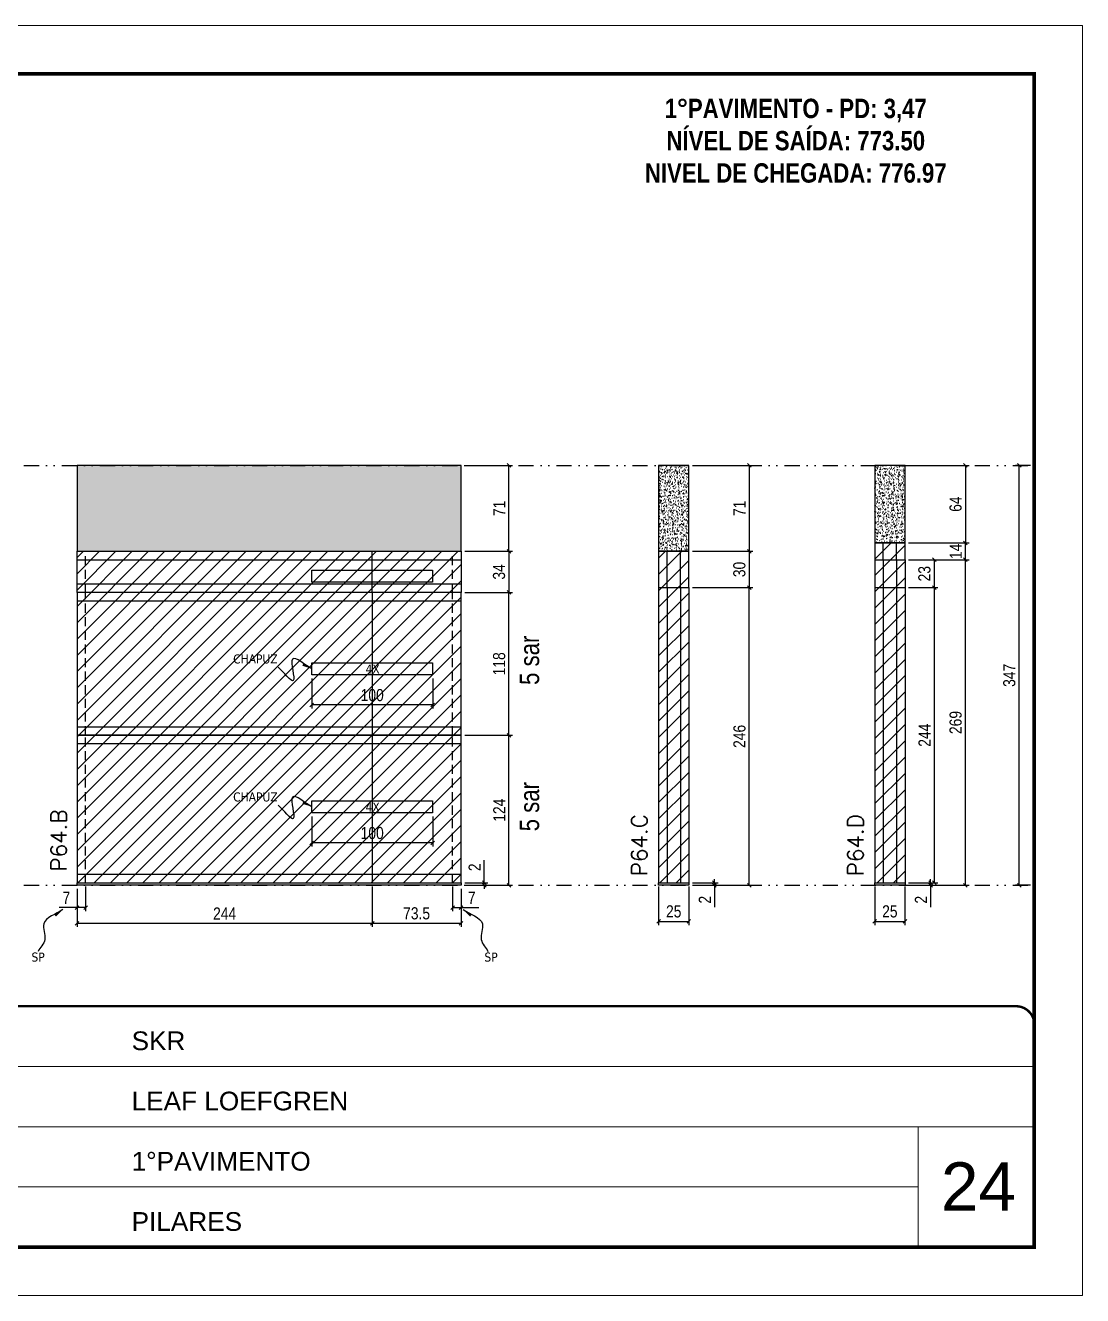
# Model space of a CAD drawing. Extents: x 14400 to 27878, y -21631 to 6985.
# Drawn here: x 19793 to 20667, y 192 to 1242 of the extents above; entities that cross this region are included whole.
import ezdxf

# ---------------------------------------------------------------- set-up
doc = ezdxf.new("R2010")
doc.units = 0
for name, pattern in [('CONTINUO', [0]), ('DASHED', [0.75, 0.5, -0.25]), ('DIVIDE2', [0.625, 0.25, -0.125, 0, -0.125, 0, -0.125]), ('HIDDEN', [0.375, 0.25, -0.125])]:
    doc.linetypes.add(name, pattern=pattern)
for name, color, linetype, lineweight in [('CARIMBO', 255, 'Continuous', 9), ('Folhas', 255, 'Continuous', 9), ('Hachura', 251, 'Continuous', 9), ('SARRAFO DE PRESSAO', 251, 'DASHED', 9), ('Texto Seção', 7, 'Continuous', 15)]:
    doc.layers.add(name, color=color, linetype=linetype, lineweight=lineweight)
for name, color, linetype in [('COTA', 241, 'Continuous'), ('NOMENCLATURA', 7, 'Continuous'), ('Nível', 160, 'Continuous'), ('Painéis', 200, 'Continuous'), ('Romaneio', 10, 'Continuous'), ('SARR_2.2x10', 60, 'Continuous'), ('SARR_2.2x7', 40, 'Continuous'), ('Sarrafo de Pressão', 42, 'HIDDEN'), ('texto', 7, 'Continuous')]:
    doc.layers.add(name, color=color, linetype=linetype)
doc.styles.add('ARIAL', font='arial.ttf')
doc.styles.add('ARIAL_NARROW', font='ARIALN.TTF', dxfattribs={"height": 0.2})
doc.styles.add('COTA TECNICA', font='techl___.ttf', dxfattribs={"height": 10})
doc.styles.add('COTA TECNICA-50', font='techl___.ttf', dxfattribs={"height": 10})
doc.styles.add('REGUA-120', font='ROMANS.shx', dxfattribs={"height": 15})
doc.styles.add('ROMANC', font='techb___.ttf', dxfattribs={"height": 2.5})
doc.styles.get("Standard").update_dxf_attribs({"font": 'arial.ttf'})
doc.dimstyles.new('COTA PAINEL-50', dxfattribs={"dimtxt": 10, "dimasz": 3, "dimexe": 3, "dimexo": 3, "dimgap": 3, "dimtad": 1, "dimdec": 1, "dimzin": 12, "dimdsep": 46, "dimtxsty": 'COTA TECNICA-50', "dimblk1": 'OBLIQUE', "dimblk2": 'OBLIQUE', "dimsah": 1, "dimcen": 0.9, "dimclrd": 4, "dimclre": 4, "dimclrt": 240, "dimadec": 1, "dimazin": 3, "dimtfac": 1, "dimtdec": 1, "dimtmove": 0, "dimatfit": 3, "dimfxl": 1, "dimtolj": 1, "dimtzin": 12, "dimarcsym": 0})
doc.dimstyles.new('PAINEL', dxfattribs={"dimtxt": 10, "dimasz": 3, "dimexe": 3, "dimexo": 3, "dimgap": 3, "dimtad": 1, "dimdec": 1, "dimzin": 12, "dimdsep": 46, "dimtxsty": 'COTA TECNICA', "dimblk1": 'OBLIQUE', "dimblk2": 'OBLIQUE', "dimsah": 1, "dimcen": 0.9, "dimclrd": 4, "dimclre": 4, "dimclrt": 240, "dimadec": 1, "dimazin": 3, "dimtfac": 1, "dimtdec": 1, "dimtmove": 0, "dimatfit": 3, "dimfxl": 1, "dimtolj": 1, "dimtzin": 12, "dimarcsym": 0})
doc.dimstyles.get("Standard").update_dxf_attribs({"dimtxt": 0.18, "dimasz": 0.18, "dimexe": 0.18, "dimexo": 0.0625, "dimgap": 0.09, "dimtad": 0, "dimtih": 1, "dimtoh": 1, "dimdec": 4, "dimzin": 0, "dimdsep": 46, "dimtxsty": 'Standard', "dimcen": 0.09, "dimadec": 0, "dimazin": 0, "dimtfac": 1, "dimtdec": 4, "dimtofl": 0, "dimtmove": 0, "dimatfit": 3, "dimfxl": 1, "dimtolj": 1, "dimtzin": 0, "dimarcsym": 0})

# ---------------------------------------------------------------- blocks, each defined once
blk = doc.blocks.new('9999999999')
at = {"color": 30, "linetype": 'CONTINUO'}
for p, q in [((98564.6, 34379.6), (99584, 34379.6)), ((98564.6, 34329.8), (99488, 34329.8)), ((99584, 34329.8), (99488, 34329.8)), ((99488, 34329.8), (99488, 34230.2)), ((98564.6, 34280), (99488, 34280))]:
    blk.add_line(p, q, dxfattribs=at)
at = {"color": 30, "linetype": 'CONTINUO', "const_width": 2}
blk.add_lwpolyline([(99584, 34230.2), (99584, 34414.4, 0.414214), (99569, 34429.4), (98229, 34429.4, 0.414214), (98214, 34414.4), (98214, 34245.2, 0.414214), (98229, 34230.2), (99584, 34230.2)], format="xyb", dxfattribs=at)
at = {"layer": 'Folhas'}
blk.add_lwpolyline([(98139, 34190.2), (99624, 34190.2), (99624, 35240.2), (98139, 35240.2)], close=True, dxfattribs=at)
at = {"layer": 'Folhas', "color": 30, "const_width": 3}
blk.add_lwpolyline([(98214, 34230.2), (99584, 34230.2), (99584, 35200.2), (98214, 35200.2)], close=True, dxfattribs=at)
at = {"color": 7, "linetype": 'Continuous', "ltscale": 5, "style": 'ARIAL'}
for s, height, p in [('SKR', 15.48, (98837.7, 34393.1)), ('LEAF LOEFGREN', 15.483, (98837.7, 34343.3)), ('1°PAVIMENTO', 15.483, (98837.7, 34293.5)), ('PILARES', 15.48, (98837.7, 34243.7))]:
    blk.add_text(s, height=height, dxfattribs=at).set_placement(p)
blk = doc.blocks.new('_Oblique')
at = {"color": 0, "linetype": 'ByBlock', "lineweight": -2}
blk.add_line((-0.5, -0.5), (0.5, 0.5), dxfattribs=at)
blk = doc.blocks.new('*D4430')
at = {"layer": 'COTA', "color": 4, "lineweight": -2, "transparency": 16777216}
for p, q in [((20624, 878.1), (20611.6, 878.1)), ((20614.6, 531.1), (20614.6, 878.1)), ((20624, 531.1), (20611.6, 531.1))]:
    blk.add_line(p, q, dxfattribs=at)
at = {"layer": 'Defpoints', "color": 0, "transparency": 16777216}
for p in [(20614.6, 878.1), (20627, 878.1), (20627, 531.1)]:
    blk.add_point(p, dxfattribs=at)
at = {"layer": 'COTA', "color": 4, "lineweight": -2, "transparency": 16777216, "xscale": 3, "yscale": 3, "zscale": 3}
for p, rotation in [((20614.6, 878.1), 90), ((20614.6, 531.1), 270)]:
    blk.add_blockref('_Oblique', p, dxfattribs=dict(at, rotation=rotation))
at = {"layer": 'COTA', "color": 240, "transparency": 16777216, "insert": (20606.4, 704.6), "char_height": 10, "attachment_point": 5, "rotation": 90, "style": 'COTA TECNICA'}
blk.add_mtext('\\A1;347', dxfattribs=at)
blk = doc.blocks.new('*D4439')
at = {"layer": 'COTA', "color": 4, "lineweight": -2, "transparency": 16777216}
for p, q in [((20316.4, 530.1), (20316.4, 498.2)), ((20341.4, 530.1), (20341.4, 498.2)), ((20316.4, 501.2), (20341.4, 501.2))]:
    blk.add_line(p, q, dxfattribs=at)
at = {"layer": 'Defpoints', "color": 0, "transparency": 16777216}
for p in [(20316.4, 533.1), (20341.4, 533.1), (20341.4, 501.2)]:
    blk.add_point(p, dxfattribs=at)
at = {"layer": 'COTA', "color": 4, "lineweight": -2, "transparency": 16777216, "xscale": 3, "yscale": 3, "zscale": 3, "rotation": 180}
blk.add_blockref('_Oblique', (20316.4, 501.2), dxfattribs=at)
at = {"layer": 'COTA', "color": 4, "lineweight": -2, "transparency": 16777216, "xscale": 3, "yscale": 3, "zscale": 3}
blk.add_blockref('_Oblique', (20341.4, 501.2), dxfattribs=at)
at = {"layer": 'COTA', "color": 240, "transparency": 16777216, "insert": (20328.9, 509.4), "char_height": 10, "attachment_point": 5, "style": 'COTA TECNICA'}
blk.add_mtext('\\A1;25', dxfattribs=at)
blk = doc.blocks.new('*D4440')
at = {"layer": 'COTA', "color": 4, "lineweight": -2, "transparency": 16777216}
for p, q in [((20362.6, 533.1), (20362.6, 536.1)), ((20344.4, 533.1), (20365.6, 533.1)), ((20344.4, 531.1), (20365.6, 531.1)), ((20362.6, 533.1), (20362.6, 531.1)), ((20362.6, 531.1), (20362.6, 513))]:
    blk.add_line(p, q, dxfattribs=at)
at = {"layer": 'Defpoints', "color": 0, "transparency": 16777216}
for p in [(20341.4, 533.1), (20341.4, 531.1), (20362.6, 533.1)]:
    blk.add_point(p, dxfattribs=at)
at = {"layer": 'COTA', "color": 4, "lineweight": -2, "transparency": 16777216, "xscale": 3, "yscale": 3, "zscale": 3}
for p, rotation in [((20362.6, 533.1), 270), ((20362.6, 531.1), 90)]:
    blk.add_blockref('_Oblique', p, dxfattribs=dict(at, rotation=rotation))
at = {"layer": 'COTA', "color": 240, "transparency": 16777216, "insert": (20354.6, 519.1), "char_height": 10, "attachment_point": 5, "rotation": 90, "style": 'COTA TECNICA-50'}
blk.add_mtext('\\A1;2', dxfattribs=at)
blk = doc.blocks.new('*D4441')
at = {"layer": 'COTA', "color": 4, "linetype": 'ByBlock', "lineweight": -2, "transparency": 16777216}
for p, q in [((20344.4, 878.1), (20394.4, 878.1)), ((20391.4, 878.1), (20391.4, 807.1)), ((20344.4, 807.1), (20394.4, 807.1))]:
    blk.add_line(p, q, dxfattribs=at)
at = {"layer": 'Defpoints', "color": 0, "linetype": 'ByBlock', "transparency": 16777216}
for p in [(20341.4, 878.1), (20341.4, 807.1), (20391.4, 807.1)]:
    blk.add_point(p, dxfattribs=at)
at = {"layer": 'COTA', "color": 4, "linetype": 'ByBlock', "lineweight": -2, "transparency": 16777216, "xscale": 3, "yscale": 3, "zscale": 3}
for p, rotation in [((20391.4, 878.1), 90), ((20391.4, 807.1), 270)]:
    blk.add_blockref('_Oblique', p, dxfattribs=dict(at, rotation=rotation))
at = {"layer": 'COTA', "color": 240, "linetype": 'ByBlock', "transparency": 16777216, "insert": (20383.3, 842.6), "char_height": 10, "attachment_point": 5, "rotation": 90, "style": 'COTA TECNICA'}
blk.add_mtext('\\A1;71', dxfattribs=at)
blk = doc.blocks.new('*D4442')
at = {"layer": 'COTA', "color": 4, "lineweight": -2, "transparency": 16777216}
for p, q in [((20344.4, 777.1), (20394.4, 777.1)), ((20391.4, 531.1), (20391.4, 777.1)), ((20344.4, 531.1), (20394.4, 531.1))]:
    blk.add_line(p, q, dxfattribs=at)
at = {"layer": 'Defpoints', "color": 0, "transparency": 16777216}
for p in [(20341.4, 777.1), (20391.4, 777.1), (20341.4, 531.1)]:
    blk.add_point(p, dxfattribs=at)
at = {"layer": 'COTA', "color": 4, "lineweight": -2, "transparency": 16777216, "xscale": 3, "yscale": 3, "zscale": 3}
for p, rotation in [((20391.4, 777.1), 90), ((20391.4, 531.1), 270)]:
    blk.add_blockref('_Oblique', p, dxfattribs=dict(at, rotation=rotation))
at = {"layer": 'COTA', "color": 240, "transparency": 16777216, "insert": (20383.3, 654.1), "char_height": 10, "attachment_point": 5, "rotation": 90, "style": 'COTA TECNICA-50'}
blk.add_mtext('\\A1;246', dxfattribs=at)
blk = doc.blocks.new('*D4453')
at = {"layer": 'COTA', "color": 4, "lineweight": -2, "transparency": 16777216}
for p, q in [((19835.6, 528.1), (19835.6, 509.6)), ((19842.6, 530.1), (19842.6, 509.6)), ((19835.6, 512.6), (19820.9, 512.6)), ((19842.6, 512.6), (19835.6, 512.6))]:
    blk.add_line(p, q, dxfattribs=at)
at = {"layer": 'Defpoints', "color": 0, "transparency": 16777216}
for p in [(19835.6, 531.1), (19842.6, 533.1), (19835.6, 512.6)]:
    blk.add_point(p, dxfattribs=at)
at = {"layer": 'COTA', "color": 4, "lineweight": -2, "transparency": 16777216, "xscale": 3, "yscale": 3, "zscale": 3, "rotation": 180}
blk.add_blockref('_Oblique', (19835.6, 512.6), dxfattribs=at)
at = {"layer": 'COTA', "color": 4, "lineweight": -2, "transparency": 16777216, "xscale": 3, "yscale": 3, "zscale": 3}
blk.add_blockref('_Oblique', (19842.6, 512.6), dxfattribs=at)
at = {"layer": 'COTA', "color": 240, "transparency": 16777216, "insert": (19826.7, 520.7), "char_height": 10, "attachment_point": 5, "style": 'COTA TECNICA-50'}
blk.add_mtext('\\A1;7', dxfattribs=at)
blk = doc.blocks.new('*D4454')
at = {"layer": 'COTA', "color": 4, "lineweight": -2, "transparency": 16777216}
for p, q in [((20146.1, 530.1), (20146.1, 509.6)), ((20153.1, 528.1), (20153.1, 509.6)), ((20146.1, 512.6), (20153.1, 512.6)), ((20153.1, 512.6), (20167.8, 512.6))]:
    blk.add_line(p, q, dxfattribs=at)
at = {"layer": 'Defpoints', "color": 0, "transparency": 16777216}
for p in [(20146.1, 533.1), (20153.1, 531.1), (20153.1, 512.6)]:
    blk.add_point(p, dxfattribs=at)
at = {"layer": 'COTA', "color": 4, "lineweight": -2, "transparency": 16777216, "xscale": 3, "yscale": 3, "zscale": 3, "rotation": 180}
blk.add_blockref('_Oblique', (20146.1, 512.6), dxfattribs=at)
at = {"layer": 'COTA', "color": 4, "lineweight": -2, "transparency": 16777216, "xscale": 3, "yscale": 3, "zscale": 3}
blk.add_blockref('_Oblique', (20153.1, 512.6), dxfattribs=at)
at = {"layer": 'COTA', "color": 240, "transparency": 16777216, "insert": (20161.9, 520.7), "char_height": 10, "attachment_point": 5, "style": 'COTA TECNICA-50'}
blk.add_mtext('\\A1;7', dxfattribs=at)
blk = doc.blocks.new('*D4455')
at = {"layer": 'Defpoints', "color": 0, "linetype": 'ByBlock', "transparency": 16777216}
for p in [(20153.1, 655.1), (20192.7, 655.1), (20153.1, 531.1)]:
    blk.add_point(p, dxfattribs=at)
at = {"layer": 'Romaneio', "color": 4, "linetype": 'ByBlock', "lineweight": -2, "transparency": 16777216}
for p, q in [((20156.1, 655.1), (20195.7, 655.1)), ((20192.7, 531.1), (20192.7, 655.1)), ((20156.1, 531.1), (20195.7, 531.1))]:
    blk.add_line(p, q, dxfattribs=at)
at = {"layer": 'Romaneio', "color": 4, "linetype": 'ByBlock', "lineweight": -2, "transparency": 16777216, "xscale": 3, "yscale": 3, "zscale": 3}
for p, rotation in [((20192.7, 655.1), 90), ((20192.7, 531.1), 270)]:
    blk.add_blockref('_Oblique', p, dxfattribs=dict(at, rotation=rotation))
at = {"layer": 'Romaneio', "color": 240, "linetype": 'ByBlock', "transparency": 16777216, "insert": (20184.7, 593.1), "char_height": 10, "attachment_point": 5, "rotation": 90, "style": 'COTA TECNICA'}
blk.add_mtext('\\A1;124', dxfattribs=at)
blk = doc.blocks.new('*D4456')
at = {"layer": 'Defpoints', "color": 0, "linetype": 'ByBlock', "transparency": 16777216}
for p in [(20153.1, 655.1), (20192.7, 655.1), (20153.1, 531.1)]:
    blk.add_point(p, dxfattribs=at)
at = {"layer": 'Romaneio', "color": 4, "linetype": 'ByBlock', "lineweight": -2, "transparency": 16777216}
for p, q in [((20156.1, 655.1), (20195.7, 655.1)), ((20192.7, 531.1), (20192.7, 655.1)), ((20156.1, 531.1), (20195.7, 531.1))]:
    blk.add_line(p, q, dxfattribs=at)
at = {"layer": 'Romaneio', "color": 4, "linetype": 'ByBlock', "lineweight": -2, "transparency": 16777216, "xscale": 3, "yscale": 3, "zscale": 3}
for p, rotation in [((20192.7, 655.1), 90), ((20192.7, 531.1), 270)]:
    blk.add_blockref('_Oblique', p, dxfattribs=dict(at, rotation=rotation))
at = {"layer": 'Romaneio', "color": 240, "linetype": 'ByBlock', "transparency": 16777216, "insert": (20184.7, 593.1), "char_height": 10, "attachment_point": 5, "rotation": 90, "style": 'COTA TECNICA'}
blk.add_mtext('\\A1;124', dxfattribs=at)
blk = doc.blocks.new('*D4457')
at = {"layer": 'COTA', "color": 4, "lineweight": -2, "transparency": 16777216}
for p, q in [((20156.1, 773.1), (20195.7, 773.1)), ((20192.7, 655.1), (20192.7, 773.1)), ((20156.1, 655.1), (20195.7, 655.1))]:
    blk.add_line(p, q, dxfattribs=at)
at = {"layer": 'Defpoints', "color": 0, "transparency": 16777216}
for p in [(20153.1, 773.1), (20192.7, 773.1), (20153.1, 655.1)]:
    blk.add_point(p, dxfattribs=at)
at = {"layer": 'COTA', "color": 4, "lineweight": -2, "transparency": 16777216, "xscale": 3, "yscale": 3, "zscale": 3}
for p, rotation in [((20192.7, 773.1), 90), ((20192.7, 655.1), 270)]:
    blk.add_blockref('_Oblique', p, dxfattribs=dict(at, rotation=rotation))
at = {"layer": 'COTA', "color": 240, "transparency": 16777216, "insert": (20184.6, 714.1), "char_height": 10, "attachment_point": 5, "rotation": 90, "style": 'COTA TECNICA-50'}
blk.add_mtext('\\A1;118', dxfattribs=at)
blk = doc.blocks.new('*D4458')
at = {"layer": 'COTA', "color": 4, "lineweight": -2, "transparency": 16777216}
for p, q in [((20172.3, 533.1), (20172.3, 551.9)), ((20156.1, 533.1), (20175.3, 533.1)), ((20156.1, 531.1), (20175.3, 531.1)), ((20172.3, 531.1), (20172.3, 533.1)), ((20172.3, 531.1), (20172.3, 528.1))]:
    blk.add_line(p, q, dxfattribs=at)
at = {"layer": 'Defpoints', "color": 0, "transparency": 16777216}
for p in [(20153.1, 533.1), (20153.1, 531.1), (20172.3, 531.1)]:
    blk.add_point(p, dxfattribs=at)
at = {"layer": 'COTA', "color": 4, "lineweight": -2, "transparency": 16777216, "xscale": 3, "yscale": 3, "zscale": 3}
for p, rotation in [((20172.3, 533.1), 270), ((20172.3, 531.1), 90)]:
    blk.add_blockref('_Oblique', p, dxfattribs=dict(at, rotation=rotation))
at = {"layer": 'COTA', "color": 240, "transparency": 16777216, "insert": (20164.3, 545.9), "char_height": 10, "attachment_point": 5, "rotation": 90, "style": 'COTA TECNICA-50'}
blk.add_mtext('\\A1;2', dxfattribs=at)
blk = doc.blocks.new('*D4459')
at = {"layer": 'COTA', "color": 4, "lineweight": -2, "transparency": 16777216}
for p, q in [((19835.6, 528.1), (19835.6, 496.6)), ((20079.6, 530.1), (20079.6, 496.6)), ((19835.6, 499.6), (20079.6, 499.6))]:
    blk.add_line(p, q, dxfattribs=at)
at = {"layer": 'Defpoints', "color": 0, "transparency": 16777216}
for p in [(19835.6, 531.1), (20079.6, 533.1), (20079.6, 499.6)]:
    blk.add_point(p, dxfattribs=at)
at = {"layer": 'COTA', "color": 4, "lineweight": -2, "transparency": 16777216, "xscale": 3, "yscale": 3, "zscale": 3, "rotation": 180}
blk.add_blockref('_Oblique', (19835.6, 499.6), dxfattribs=at)
at = {"layer": 'COTA', "color": 4, "lineweight": -2, "transparency": 16777216, "xscale": 3, "yscale": 3, "zscale": 3}
blk.add_blockref('_Oblique', (20079.6, 499.6), dxfattribs=at)
at = {"layer": 'COTA', "color": 240, "transparency": 16777216, "insert": (19957.6, 507.7), "char_height": 10, "attachment_point": 5, "style": 'COTA TECNICA-50'}
blk.add_mtext('\\A1;244', dxfattribs=at)
blk = doc.blocks.new('*D4460')
at = {"layer": 'COTA', "color": 4, "lineweight": -2, "transparency": 16777216}
for p, q in [((20079.6, 530.1), (20079.6, 496.6)), ((20153.1, 528.1), (20153.1, 496.6)), ((20079.6, 499.6), (20153.1, 499.6))]:
    blk.add_line(p, q, dxfattribs=at)
at = {"layer": 'Defpoints', "color": 0, "transparency": 16777216}
for p in [(20079.6, 533.1), (20153.1, 531.1), (20153.1, 499.6)]:
    blk.add_point(p, dxfattribs=at)
at = {"layer": 'COTA', "color": 4, "lineweight": -2, "transparency": 16777216, "xscale": 3, "yscale": 3, "zscale": 3, "rotation": 180}
blk.add_blockref('_Oblique', (20079.6, 499.6), dxfattribs=at)
at = {"layer": 'COTA', "color": 4, "lineweight": -2, "transparency": 16777216, "xscale": 3, "yscale": 3, "zscale": 3}
blk.add_blockref('_Oblique', (20153.1, 499.6), dxfattribs=at)
at = {"layer": 'COTA', "color": 240, "transparency": 16777216, "insert": (20116.3, 507.8), "char_height": 10, "attachment_point": 5, "style": 'COTA TECNICA-50'}
blk.add_mtext('\\A1;73.5', dxfattribs=at)
blk = doc.blocks.new('*D4461')
at = {"layer": 'COTA', "color": 4, "linetype": 'ByBlock', "lineweight": -2, "transparency": 16777216}
for p, q in [((20029.6, 588), (20029.6, 563.1)), ((20129.6, 588), (20129.6, 563.1)), ((20129.6, 566.1), (20029.6, 566.1))]:
    blk.add_line(p, q, dxfattribs=at)
at = {"layer": 'Defpoints', "color": 0, "linetype": 'ByBlock', "transparency": 16777216}
for p in [(20029.6, 591), (20129.6, 591), (20029.6, 566.1)]:
    blk.add_point(p, dxfattribs=at)
at = {"layer": 'COTA', "color": 4, "linetype": 'ByBlock', "lineweight": -2, "transparency": 16777216, "xscale": 3, "yscale": 3, "zscale": 3, "rotation": 180}
blk.add_blockref('_Oblique', (20029.6, 566.1), dxfattribs=at)
at = {"layer": 'COTA', "color": 4, "linetype": 'ByBlock', "lineweight": -2, "transparency": 16777216, "xscale": 3, "yscale": 3, "zscale": 3}
blk.add_blockref('_Oblique', (20129.6, 566.1), dxfattribs=at)
at = {"layer": 'COTA', "color": 240, "linetype": 'ByBlock', "transparency": 16777216, "insert": (20079.6, 574.2), "char_height": 10, "attachment_point": 5, "style": 'COTA TECNICA'}
blk.add_mtext('\\A1;100', dxfattribs=at)
blk = doc.blocks.new('*D4462')
at = {"layer": 'COTA', "color": 4, "linetype": 'ByBlock', "lineweight": -2, "transparency": 16777216}
for p, q in [((20029.6, 702.1), (20029.6, 677.1)), ((20129.6, 702.1), (20129.6, 677.1)), ((20129.6, 680.1), (20029.6, 680.1))]:
    blk.add_line(p, q, dxfattribs=at)
at = {"layer": 'Defpoints', "color": 0, "linetype": 'ByBlock', "transparency": 16777216}
for p in [(20029.6, 705.1), (20129.6, 705.1), (20029.6, 680.1)]:
    blk.add_point(p, dxfattribs=at)
at = {"layer": 'COTA', "color": 4, "linetype": 'ByBlock', "lineweight": -2, "transparency": 16777216, "xscale": 3, "yscale": 3, "zscale": 3, "rotation": 180}
blk.add_blockref('_Oblique', (20029.6, 680.1), dxfattribs=at)
at = {"layer": 'COTA', "color": 4, "linetype": 'ByBlock', "lineweight": -2, "transparency": 16777216, "xscale": 3, "yscale": 3, "zscale": 3}
blk.add_blockref('_Oblique', (20129.6, 680.1), dxfattribs=at)
at = {"layer": 'COTA', "color": 240, "linetype": 'ByBlock', "transparency": 16777216, "insert": (20079.6, 688.2), "char_height": 10, "attachment_point": 5, "style": 'COTA TECNICA'}
blk.add_mtext('\\A1;100', dxfattribs=at)
blk = doc.blocks.new('*D4463')
at = {"layer": 'COTA', "color": 4, "lineweight": -2, "transparency": 16777216}
for p, q in [((20156.1, 807.1), (20195.7, 807.1)), ((20192.7, 807.1), (20192.7, 773.1)), ((20156.1, 773.1), (20195.7, 773.1))]:
    blk.add_line(p, q, dxfattribs=at)
at = {"layer": 'Defpoints', "color": 0, "transparency": 16777216}
for p in [(20153.1, 807.1), (20153.1, 773.1), (20192.7, 773.1)]:
    blk.add_point(p, dxfattribs=at)
at = {"layer": 'COTA', "color": 4, "lineweight": -2, "transparency": 16777216, "xscale": 3, "yscale": 3, "zscale": 3}
for p, rotation in [((20192.7, 807.1), 90), ((20192.7, 773.1), 270)]:
    blk.add_blockref('_Oblique', p, dxfattribs=dict(at, rotation=rotation))
at = {"layer": 'COTA', "color": 240, "transparency": 16777216, "insert": (20184.5, 790.1), "char_height": 10, "attachment_point": 5, "rotation": 90, "style": 'COTA TECNICA'}
blk.add_mtext('\\A1;34', dxfattribs=at)
blk = doc.blocks.new('*D4431')
at = {"layer": 'COTA', "color": 4, "lineweight": -2, "transparency": 16777216}
for p, q in [((20495.1, 530.1), (20495.1, 498.2)), ((20520.1, 530.1), (20520.1, 498.2)), ((20495.1, 501.2), (20520.1, 501.2))]:
    blk.add_line(p, q, dxfattribs=at)
at = {"layer": 'Defpoints', "color": 0, "transparency": 16777216}
for p in [(20495.1, 533.1), (20520.1, 533.1), (20520.1, 501.2)]:
    blk.add_point(p, dxfattribs=at)
at = {"layer": 'COTA', "color": 4, "lineweight": -2, "transparency": 16777216, "xscale": 3, "yscale": 3, "zscale": 3, "rotation": 180}
blk.add_blockref('_Oblique', (20495.1, 501.2), dxfattribs=at)
at = {"layer": 'COTA', "color": 4, "lineweight": -2, "transparency": 16777216, "xscale": 3, "yscale": 3, "zscale": 3}
blk.add_blockref('_Oblique', (20520.1, 501.2), dxfattribs=at)
at = {"layer": 'COTA', "color": 240, "transparency": 16777216, "insert": (20507.6, 509.4), "char_height": 10, "attachment_point": 5, "style": 'COTA TECNICA'}
blk.add_mtext('\\A1;25', dxfattribs=at)
blk = doc.blocks.new('*D4432')
at = {"layer": 'COTA', "color": 4, "lineweight": -2, "transparency": 16777216}
for p, q in [((20541.3, 533.1), (20541.3, 536.1)), ((20523.1, 533.1), (20544.3, 533.1)), ((20523.1, 531.1), (20544.3, 531.1)), ((20541.3, 533.1), (20541.3, 531.1)), ((20541.3, 531.1), (20541.3, 513))]:
    blk.add_line(p, q, dxfattribs=at)
at = {"layer": 'Defpoints', "color": 0, "transparency": 16777216}
for p in [(20520.1, 533.1), (20520.1, 531.1), (20541.3, 533.1)]:
    blk.add_point(p, dxfattribs=at)
at = {"layer": 'COTA', "color": 4, "lineweight": -2, "transparency": 16777216, "xscale": 3, "yscale": 3, "zscale": 3}
for p, rotation in [((20541.3, 533.1), 270), ((20541.3, 531.1), 90)]:
    blk.add_blockref('_Oblique', p, dxfattribs=dict(at, rotation=rotation))
at = {"layer": 'COTA', "color": 240, "transparency": 16777216, "insert": (20533.3, 519.1), "char_height": 10, "attachment_point": 5, "rotation": 90, "style": 'COTA TECNICA-50'}
blk.add_mtext('\\A1;2', dxfattribs=at)
blk = doc.blocks.new('*D4433')
at = {"layer": 'COTA', "color": 4, "lineweight": -2, "transparency": 16777216}
for p, q in [((20523.1, 800.1), (20573.1, 800.1)), ((20570.1, 531.1), (20570.1, 800.1)), ((20523.1, 531.1), (20573.1, 531.1))]:
    blk.add_line(p, q, dxfattribs=at)
at = {"layer": 'Defpoints', "color": 0, "transparency": 16777216}
for p in [(20520.1, 800.1), (20570.1, 800.1), (20520.1, 531.1)]:
    blk.add_point(p, dxfattribs=at)
at = {"layer": 'COTA', "color": 4, "lineweight": -2, "transparency": 16777216, "xscale": 3, "yscale": 3, "zscale": 3}
for p, rotation in [((20570.1, 800.1), 90), ((20570.1, 531.1), 270)]:
    blk.add_blockref('_Oblique', p, dxfattribs=dict(at, rotation=rotation))
at = {"layer": 'COTA', "color": 240, "transparency": 16777216, "insert": (20562, 665.6), "char_height": 10, "attachment_point": 5, "rotation": 90, "style": 'COTA TECNICA-50'}
blk.add_mtext('\\A1;269', dxfattribs=at)
blk = doc.blocks.new('*D4434')
at = {"layer": 'COTA', "color": 4, "lineweight": -2, "transparency": 16777216}
for p, q in [((20523.1, 777.1), (20547.4, 777.1)), ((20544.4, 533.1), (20544.4, 777.1)), ((20523.1, 533.1), (20547.4, 533.1))]:
    blk.add_line(p, q, dxfattribs=at)
at = {"layer": 'Defpoints', "color": 0, "transparency": 16777216}
for p in [(20520.1, 777.1), (20544.4, 777.1), (20520.1, 533.1)]:
    blk.add_point(p, dxfattribs=at)
at = {"layer": 'COTA', "color": 4, "lineweight": -2, "transparency": 16777216, "xscale": 3, "yscale": 3, "zscale": 3}
for p, rotation in [((20544.4, 777.1), 90), ((20544.4, 533.1), 270)]:
    blk.add_blockref('_Oblique', p, dxfattribs=dict(at, rotation=rotation))
at = {"layer": 'COTA', "color": 240, "transparency": 16777216, "insert": (20536.3, 655.1), "char_height": 10, "attachment_point": 5, "rotation": 90, "style": 'COTA TECNICA'}
blk.add_mtext('\\A1;244', dxfattribs=at)
blk = doc.blocks.new('*D4435')
at = {"layer": 'COTA', "color": 4, "lineweight": -2, "transparency": 16777216}
for p, q in [((20523.1, 800.1), (20547.4, 800.1)), ((20544.4, 777.1), (20544.4, 800.1)), ((20523.1, 777.1), (20547.4, 777.1))]:
    blk.add_line(p, q, dxfattribs=at)
at = {"layer": 'Defpoints', "color": 0, "transparency": 16777216}
for p in [(20520.1, 800.1), (20544.4, 800.1), (20520.1, 777.1)]:
    blk.add_point(p, dxfattribs=at)
at = {"layer": 'COTA', "color": 4, "lineweight": -2, "transparency": 16777216, "xscale": 3, "yscale": 3, "zscale": 3}
for p, rotation in [((20544.4, 800.1), 90), ((20544.4, 777.1), 270)]:
    blk.add_blockref('_Oblique', p, dxfattribs=dict(at, rotation=rotation))
at = {"layer": 'COTA', "color": 240, "transparency": 16777216, "insert": (20536.2, 788.6), "char_height": 10, "attachment_point": 5, "rotation": 90, "style": 'COTA TECNICA'}
blk.add_mtext('\\A1;23', dxfattribs=at)
blk = doc.blocks.new('*D4436')
at = {"layer": 'COTA', "color": 4, "lineweight": -2, "transparency": 16777216}
for p, q in [((20344.4, 807.1), (20394.4, 807.1)), ((20391.4, 807.1), (20391.4, 777.1)), ((20344.4, 777.1), (20394.4, 777.1))]:
    blk.add_line(p, q, dxfattribs=at)
at = {"layer": 'Defpoints', "color": 0, "transparency": 16777216}
for p in [(20341.4, 807.1), (20341.4, 777.1), (20391.4, 777.1)]:
    blk.add_point(p, dxfattribs=at)
at = {"layer": 'COTA', "color": 4, "lineweight": -2, "transparency": 16777216, "xscale": 3, "yscale": 3, "zscale": 3}
for p, rotation in [((20391.4, 807.1), 90), ((20391.4, 777.1), 270)]:
    blk.add_blockref('_Oblique', p, dxfattribs=dict(at, rotation=rotation))
at = {"layer": 'COTA', "color": 240, "transparency": 16777216, "insert": (20383.2, 792.1), "char_height": 10, "attachment_point": 5, "rotation": 90, "style": 'COTA TECNICA'}
blk.add_mtext('\\A1;30', dxfattribs=at)
blk = doc.blocks.new('*D4437')
at = {"layer": 'COTA', "color": 4, "lineweight": -2, "transparency": 16777216}
for p, q in [((20523.1, 878.1), (20573.1, 878.1)), ((20570.1, 878.1), (20570.1, 814.1)), ((20523.1, 814.1), (20573.1, 814.1))]:
    blk.add_line(p, q, dxfattribs=at)
at = {"layer": 'Defpoints', "color": 0, "transparency": 16777216}
for p in [(20520.1, 878.1), (20520.1, 814.1), (20570.1, 814.1)]:
    blk.add_point(p, dxfattribs=at)
at = {"layer": 'COTA', "color": 4, "lineweight": -2, "transparency": 16777216, "xscale": 3, "yscale": 3, "zscale": 3}
for p, rotation in [((20570.1, 878.1), 90), ((20570.1, 814.1), 270)]:
    blk.add_blockref('_Oblique', p, dxfattribs=dict(at, rotation=rotation))
at = {"layer": 'COTA', "color": 240, "transparency": 16777216, "insert": (20562, 846.1), "char_height": 10, "attachment_point": 5, "rotation": 90, "style": 'COTA TECNICA'}
blk.add_mtext('\\A1;64', dxfattribs=at)
blk = doc.blocks.new('*D4438')
at = {"layer": 'COTA', "color": 4, "lineweight": -2, "transparency": 16777216}
for p, q in [((20523.1, 814.1), (20573.1, 814.1)), ((20570.1, 800.1), (20570.1, 814.1)), ((20523.1, 800.1), (20573.1, 800.1))]:
    blk.add_line(p, q, dxfattribs=at)
at = {"layer": 'Defpoints', "color": 0, "transparency": 16777216}
for p in [(20520.1, 814.1), (20570.1, 814.1), (20520.1, 800.1)]:
    blk.add_point(p, dxfattribs=at)
at = {"layer": 'COTA', "color": 4, "lineweight": -2, "transparency": 16777216, "xscale": 3, "yscale": 3, "zscale": 3}
for p, rotation in [((20570.1, 814.1), 90), ((20570.1, 800.1), 270)]:
    blk.add_blockref('_Oblique', p, dxfattribs=dict(at, rotation=rotation))
at = {"layer": 'COTA', "color": 240, "transparency": 16777216, "insert": (20562.1, 807.1), "char_height": 10, "attachment_point": 5, "rotation": 90, "style": 'COTA TECNICA'}
blk.add_mtext('\\A1;14', dxfattribs=at)
blk = doc.blocks.new('*D4465')
at = {"layer": 'COTA', "color": 4, "lineweight": -2, "transparency": 16777216}
for p, q in [((20156.1, 878.1), (20195.7, 878.1)), ((20192.7, 807.1), (20192.7, 878.1)), ((20156.1, 807.1), (20195.7, 807.1))]:
    blk.add_line(p, q, dxfattribs=at)
at = {"layer": 'Defpoints', "color": 0, "transparency": 16777216}
for p in [(20153.1, 878.1), (20192.7, 878.1), (20153.1, 807.1)]:
    blk.add_point(p, dxfattribs=at)
at = {"layer": 'COTA', "color": 4, "lineweight": -2, "transparency": 16777216, "xscale": 3, "yscale": 3, "zscale": 3}
for p, rotation in [((20192.7, 878.1), 90), ((20192.7, 807.1), 270)]:
    blk.add_blockref('_Oblique', p, dxfattribs=dict(at, rotation=rotation))
at = {"layer": 'COTA', "color": 240, "transparency": 16777216, "insert": (20184.7, 842.6), "char_height": 10, "attachment_point": 5, "rotation": 90, "style": 'COTA TECNICA'}
blk.add_mtext('\\A1;71', dxfattribs=at)

msp = doc.modelspace()

# ---------------------------------------------------------------- hatches: boundary and pattern name
at = {"layer": 'COTA'}
h = msp.add_hatch(dxfattribs=at)
h.set_pattern_fill('AR-CONC', color=256, scale=0.03)
h.paths.add_polyline_path([(20153.08, 878.13), (19835.58, 878.13), (19835.58, 807.13), (20153.08, 807.13)])
h = msp.add_hatch(dxfattribs=at)
h.set_pattern_fill('AR-CONC', color=256, scale=0.03)
h.set_pattern_definition([(50, (4768.5, 1135.575), (5.4655401, -0.4781726), [0.5715, -6.2865]), (355, (4768.5, 1135.575), (-1.0573026, 5.7317054), [0.4572, -5.0292175]), (100.451445, (4768.9555, 1135.535), (4.4082374, 5.2535326), [0.4857003, -5.3427073]), (46.1842, (4768.5, 1137.099), (8.1323712, -1.2612698), [0.85725, -9.42975]), (96.63556, (4769.178, 1136.994), (7.122124, 7.4227837), [0.7285507, -8.0140682]), (351.18415, (4768.5, 1137.099), (7.122124, 7.4227837), [0.685799, -7.543792]), (21, (4769.262, 1136.718), (4.5484317, -3.067956), [0.5715, -6.2865]), (326, (4769.262, 1136.718), (1.8540609, 5.525639), [0.4572, -5.0292]), (71.451445, (4769.641, 1136.4624), (6.4024926, 2.457683), [0.4857003, -5.3426981]), (37.5, (4768.5, 1135.5751), (0.0926581, 2.53665117), [0, -4.96824, 0, -5.1054, 0, -5.04825]), (7.5, (4768.5, 1135.575), (2.00458988, 3.00541724), [0, -2.91084, 0, -4.85394, 0, -1.92405]), (327.5, (4766.8007, 1135.5751), (4.06771786, -0.17186232), [0, -1.905, 0, -5.9436, 0, -7.8867]), (317.5, (4766.0387, 1135.575), (4.44387544, 0.7627947), [0, -2.4765, 0, -3.94716, 0, -5.6007])])
h.paths.add_polyline_path([(20341.4, 878.13), (20316.4, 878.13), (20316.4, 807.11), (20341.4, 807.11)])
h = msp.add_hatch(dxfattribs=at)
h.set_pattern_fill('AR-CONC', color=256, scale=0.03)
h.set_pattern_definition([(50, (3170, 1145.575), (5.4655401, -0.4781726), [0.5715, -6.2865]), (355, (3170, 1145.575), (-1.0573026, 5.7317054), [0.4572, -5.0292175]), (100.451445, (3170.4555, 1145.535), (4.4082374, 5.2535326), [0.4857003, -5.3427073]), (46.1842, (3170, 1147.099), (8.1323712, -1.2612698), [0.85725, -9.42975]), (96.63556, (3170.678, 1146.994), (7.122124, 7.4227837), [0.7285507, -8.0140682]), (351.18415, (3170, 1147.099), (7.122124, 7.4227837), [0.685799, -7.543792]), (21, (3170.762, 1146.718), (4.5484317, -3.067956), [0.5715, -6.2865]), (326, (3170.762, 1146.718), (1.8540609, 5.525639), [0.4572, -5.0292]), (71.451445, (3171.141, 1146.4624), (6.4024926, 2.457683), [0.4857003, -5.3426981]), (37.5, (3170, 1145.5751), (0.0926581, 2.53665117), [0, -4.96824, 0, -5.1054, 0, -5.04825]), (7.5, (3170, 1145.575), (2.00458988, 3.00541724), [0, -2.91084, 0, -4.85394, 0, -1.92405]), (327.5, (3168.3007, 1145.5751), (4.06771786, -0.17186232), [0, -1.905, 0, -5.9436, 0, -7.8867]), (317.5, (3167.5387, 1145.575), (4.44387544, 0.7627947), [0, -2.4765, 0, -3.94716, 0, -5.6007])])
h.paths.add_polyline_path([(20520.14, 878.13), (20495.14, 878.13), (20495.14, 814.13), (20520.14, 814.13)])
at = {"layer": 'Hachura', "linetype": 'ByBlock'}
h = msp.add_hatch(dxfattribs=at)
h.set_pattern_fill('ANSI31', color=256, scale=3)
h.paths.add_polyline_path([(19605.77, 878.13), (19361.77, 878.13), (19361.77, 773.13), (19605.77, 773.13)])
h.paths.add_polyline_path([(19605.77, 773.13), (19361.77, 773.13), (19361.77, 655.13), (19605.77, 655.13)])
h.paths.add_polyline_path([(19605.77, 655.13), (19361.77, 655.13), (19361.77, 533.13), (19605.77, 533.13)])
h.paths.add_polyline_path([(19679.27, 655.13), (19605.77, 655.13), (19605.77, 533.13), (19679.27, 533.13)])
h.paths.add_polyline_path([(19679.27, 773.13), (19605.77, 773.13), (19605.77, 655.13), (19679.27, 655.13)])
h.paths.add_polyline_path([(19679.27, 878.13), (19605.77, 878.13), (19605.77, 773.13), (19679.27, 773.13)])
h.paths.add_polyline_path([(20079.58, 655.13), (19835.58, 655.13), (19835.58, 533.13), (20079.58, 533.13)])
h.paths.add_polyline_path([(20079.58, 773.13), (19835.58, 773.13), (19835.58, 655.13), (20079.58, 655.13)])
h.paths.add_polyline_path([(20079.58, 807.13), (19835.58, 807.13), (19835.58, 773.13), (20079.58, 773.13)])
h.paths.add_polyline_path([(20153.08, 807.13), (20079.58, 807.13), (20079.58, 773.13), (20153.08, 773.13)])
h.paths.add_polyline_path([(20153.08, 773.13), (20079.58, 773.13), (20079.58, 655.13), (20153.08, 655.13)])
h.paths.add_polyline_path([(20153.08, 655.13), (20079.58, 655.13), (20079.58, 533.13), (20153.08, 533.13)])
h = msp.add_hatch(dxfattribs=at)
h.set_pattern_fill('ANSI31', color=256, scale=3)
h.set_pattern_definition([(45, (3170, 1148.575), (-6.735192, 6.735192), [])])
h.paths.add_polyline_path([(20520.14, 777.13), (20520.14, 814.13), (20495.14, 814.13), (20495.14, 777.13)])
h.paths.add_polyline_path([(20495.14, 533.13), (20520.14, 533.13), (20520.14, 777.13), (20495.14, 777.13)])
h = msp.add_hatch(dxfattribs=at)
h.set_pattern_fill('ANSI31', color=256, scale=3)
h.set_pattern_definition([(45, (4768.5, 1148.575), (-6.735192, 6.735192), [])])
h.paths.add_polyline_path([(20341.4, 777.13), (20341.4, 807.11), (20316.4, 807.11), (20316.4, 777.13)])
h.paths.add_polyline_path([(20316.4, 533.13), (20341.4, 533.13), (20341.4, 777.13), (20316.4, 777.13)])

# ---------------------------------------------------------------- linework, layer by layer
at = {"layer": 'COTA'}
for points in [[(19835.58, 807.13), (20153.08, 807.13), (20153.08, 878.13), (19835.58, 878.13)], [(20495.14, 814.13), (20520.14, 814.13), (20520.14, 878.13), (20495.14, 878.13)]]:
    msp.add_lwpolyline(points, close=True, dxfattribs=at)
at = {"layer": 'COTA', "linetype": 'ByBlock'}
msp.add_lwpolyline([(20316.4, 807.11), (20341.4, 807.11), (20341.4, 878.13), (20316.4, 878.13)], close=True, dxfattribs=at)
at = {"layer": 'Nível', "color": 4, "linetype": 'DIVIDE2', "ltscale": 50}
for p, q in [((19256.97, 878.13), (20626.97, 878.13)), ((19256.97, 531.13), (20626.97, 531.13))]:
    msp.add_line(p, q, dxfattribs=at)
at = {"layer": 'Painéis'}
for p, q in [((20079.58, 773.13), (20079.58, 807.13)), ((20495.14, 800.11), (20495.14, 533.13)), ((20520.14, 800.11), (20520.14, 533.13)), ((20316.4, 777.11), (20316.4, 533.13)), ((20341.4, 777.11), (20341.4, 533.13)), ((20495.14, 777.13), (20520.14, 777.13)), ((20079.58, 773.13), (20079.58, 533.13)), ((20316.4, 533.13), (20341.4, 533.13)), ((20316.4, 533.13), (20341.4, 533.13)), ((20316.4, 531.13), (20316.4, 533.13)), ((20341.4, 531.13), (20316.4, 531.13)), ((20341.4, 533.13), (20341.4, 531.13)), ((20495.14, 533.13), (20520.14, 533.13)), ((20495.14, 533.13), (20520.14, 533.13)), ((20495.14, 531.13), (20495.14, 533.13)), ((20520.14, 531.13), (20495.14, 531.13)), ((20520.14, 533.13), (20520.14, 531.13))]:
    msp.add_line(p, q, dxfattribs=at)
for points in [[(20495.14, 800.11), (20520.14, 800.11), (20520.14, 814.13), (20495.14, 814.13)], [(19835.58, 807.13), (20153.08, 807.13), (20153.08, 773.13), (19835.58, 773.13)], [(20316.4, 777.11), (20341.4, 777.11), (20341.4, 807.11), (20316.4, 807.11)], [(20153.08, 773.13), (19835.58, 773.13), (19835.58, 655.13), (20153.08, 655.13)], [(20153.08, 655.13), (19835.58, 655.13), (19835.58, 533.13), (20153.08, 533.13)], [(20153.08, 531.13), (19835.58, 531.13), (19835.58, 533.13), (20153.08, 533.13)]]:
    msp.add_lwpolyline(points, close=True, dxfattribs=at)
at = {"layer": 'SARR_2.2x10'}
for points in [[(20029.58, 791.63), (20129.58, 791.63), (20129.58, 781.63), (20029.58, 781.63)], [(20029.58, 715.06), (20129.58, 715.06), (20129.58, 705.06), (20029.58, 705.06)], [(20029.58, 600.98), (20129.58, 600.98), (20129.58, 590.98), (20029.58, 590.98)]]:
    msp.add_lwpolyline(points, close=True, dxfattribs=at)
at = {"layer": 'SARR_2.2x7'}
for p, q in [((20502.12, 800.13), (20502.12, 814.13)), ((20513.12, 800.13), (20513.12, 814.13)), ((19835.58, 800.13), (20079.58, 800.13)), ((20079.58, 800.13), (20153.08, 800.13)), ((20323.4, 777.13), (20323.4, 807.11)), ((20334.4, 777.13), (20334.4, 807.11)), ((20502.14, 800.13), (20502.14, 533.13)), ((20513.14, 800.13), (20513.14, 533.13)), ((19835.58, 780.13), (20079.58, 780.13)), ((20079.58, 780.13), (20153.08, 780.13)), ((20323.4, 777.13), (20323.4, 533.13)), ((20334.4, 777.13), (20334.4, 533.13)), ((19835.58, 766.13), (20079.58, 766.13)), ((20079.58, 766.13), (20153.08, 766.13)), ((19835.58, 662.13), (20079.58, 662.13)), ((20079.58, 662.13), (20153.08, 662.13)), ((19835.58, 648.13), (20079.58, 648.13)), ((20079.58, 648.13), (20153.08, 648.13)), ((19835.58, 540.13), (20079.58, 540.13)), ((20079.58, 540.13), (20153.08, 540.13))]:
    msp.add_line(p, q, dxfattribs=at)
at = {"layer": 'Sarrafo de Pressão', "ltscale": 30}
for p, q in [((19842.58, 773.13), (19842.58, 807.13)), ((20146.08, 773.13), (20146.08, 807.13)), ((19842.58, 655.13), (19842.58, 773.13)), ((20146.08, 655.13), (20146.08, 773.13)), ((19842.58, 533.13), (19842.58, 655.13)), ((20146.08, 533.13), (20146.08, 655.13))]:
    msp.add_line(p, q, dxfattribs=at)

# ---------------------------------------------------------------- block references
at = {"layer": 'SARRAFO DE PRESSAO', "color": 6, "linetype": 'ByBlock'}
msp.add_blockref('9999999999', (-78957.01, -33998.35), dxfattribs=at)

# ---------------------------------------------------------------- texts
at = {"layer": 'CARIMBO', "style": 'ARIAL'}
msp.add_text('24', height=40, dxfattribs=at).set_placement((20549.83, 262))
at = {"layer": 'NOMENCLATURA', "style": 'ARIAL_NARROW'}
for p in [(20217.6, 696.65), (20217.6, 575.65)]:
    msp.add_text('5 sar', height=16, rotation=90, dxfattribs=at).set_placement(p)
at = {"layer": 'NOMENCLATURA', "color": 2, "insert": (20429.81, 1207.91), "char_height": 16, "attachment_point": 2, "style": 'ROMANC'}
msp.add_mtext_dynamic_manual_height_columns('\\P1°PAVIMENTO - PD: 3,47\\PNÍVEL DE SAÍDA: 773.50\\PNIVEL DE CHEGADA: 776.97', width=432.3511, gutter_width=1, heights=[0], dxfattribs=at)
at = {"layer": 'texto', "color": 0, "char_height": 7.5, "attachment_point": 5}
for s, insert in [('{\\fTahoma|b0|i0|c0|p34;\\C4;CHAPUZ}', (19983.03, 718.07)), ('{\\fTahoma|b0|i0|c0|p34;\\C4;4X}', (20079.97, 709.76)), ('{\\fTahoma|b0|i0|c0|p34;\\C4;CHAPUZ}', (19983.03, 603.99)), ('{\\fTahoma|b0|i0|c0|p34;\\C4;4X}', (20079.97, 595.69)), ('{\\fTahoma|b0|i0|c0|p34;\\C4;SP}', (19803.33, 471.64)), ('{\\fTahoma|b0|i0|c0|p34;\\C4;SP}', (20177.86, 471.64))]:
    msp.add_mtext(s, dxfattribs=dict(at, insert=insert))
at = {"layer": 'Texto Seção', "char_height": 13, "attachment_point": 7, "rotation": 90, "style": 'REGUA-120'}
for s, insert, width in [('P64.B', (19826.96, 542.39), 285.3299), ('P64.C', (20306.95, 538.55), 370.6998), ('P64.D', (20485.69, 538.55), 370.6998)]:
    msp.add_mtext(s, dxfattribs=dict(at, insert=insert, width=width))

# ---------------------------------------------------------------- dimensions: what is measured, and where the dimension line sits
at = {"layer": 'COTA'}
for base, p1, p2, angle, dimstyle, picture, middle in [((20192.72, 878.13), (20153.08, 807.13), (20153.08, 878.13), 90, 'PAINEL', '*D4465', (20184.65, 842.63)), ((20570.13, 814.13), (20520.14, 878.13), (20520.14, 814.13), 90, 'PAINEL', '*D4437', (20562.03, 846.13)), ((20614.59, 878.13), (20626.97, 531.13), (20626.97, 878.13), 90, 'PAINEL', '*D4430', (20606.37, 704.63)), ((20192.72, 773.13), (20153.08, 807.13), (20153.08, 773.13), 90, 'PAINEL', '*D4463', (20184.5, 790.13)), ((20391.39, 777.11), (20341.4, 807.11), (20341.4, 777.11), 90, 'PAINEL', '*D4436', (20383.17, 792.11)), ((20570.13, 800.13), (20520.14, 531.13), (20520.14, 800.13), 90, 'COTA PAINEL-50', '*D4433', (20562, 665.63)), ((20544.41, 800.13), (20520.14, 777.13), (20520.14, 800.13), 90, 'PAINEL', '*D4435', (20536.19, 788.63)), ((20391.39, 777.13), (20341.4, 531.13), (20341.4, 777.13), 90, 'COTA PAINEL-50', '*D4442', (20383.29, 654.13)), ((20544.41, 777.13), (20520.14, 533.13), (20520.14, 777.13), 90, 'PAINEL', '*D4434', (20536.33, 655.13)), ((20192.72, 773.13), (20153.08, 655.13), (20153.08, 773.13), 90, 'COTA PAINEL-50', '*D4457', (20184.63, 714.13)), ((19835.58, 512.62), (19842.58, 533.13), (19835.58, 531.13), 180, 'COTA PAINEL-50', '*D4453', (19826.72, 520.7))]:
    dim = msp.add_linear_dim(base=base, p1=p1, p2=p2, angle=angle, dimstyle=dimstyle, dxfattribs=at)
    dim.commit()
    dim.dimension.update_dxf_attribs({"geometry": picture, "text_midpoint": middle})
at = {"layer": 'COTA', "linetype": 'ByBlock'}
dim = msp.add_linear_dim(base=(20391.39, 807.11), p1=(20341.4, 878.13), p2=(20341.4, 807.11), angle=90, dimstyle='PAINEL', dxfattribs=at)
dim.commit()
dim.dimension.update_dxf_attribs({"geometry": '*D4441', "text_midpoint": (20383.31, 842.62)})
at = {"layer": 'COTA'}
for base, p1, p2, dimstyle, picture, middle in [((20570.13, 814.13), (20520.14, 800.11), (20520.14, 814.13), 'PAINEL', '*D4438', (20570.13, 807.12)), ((20172.34, 531.13), (20153.08, 533.13), (20153.08, 531.13), 'COTA PAINEL-50', '*D4458', (20172.34, 545.88)), ((20362.59, 533.13), (20341.4, 531.13), (20341.4, 533.13), 'COTA PAINEL-50', '*D4440', (20362.59, 519.08)), ((20541.33, 533.13), (20520.14, 531.13), (20520.14, 533.13), 'COTA PAINEL-50', '*D4432', (20541.33, 519.08))]:
    dim = msp.add_linear_dim(base=base, p1=p1, p2=p2, angle=90, dimstyle=dimstyle, dxfattribs=at)
    dim.commit()
    dim.dimension.update_dxf_attribs({"geometry": picture, "text_midpoint": middle, "dimtype": 160})
at = {"layer": 'COTA', "linetype": 'ByBlock'}
for base, p1, p2, picture, middle in [((20029.58, 680.13), (20129.58, 705.06), (20029.58, 705.06), '*D4462', (20079.58, 688.23)), ((20029.58, 566.05), (20129.58, 590.98), (20029.58, 590.98), '*D4461', (20079.58, 574.15))]:
    dim = msp.add_linear_dim(base=base, p1=p1, p2=p2, dimstyle='PAINEL', dxfattribs=at)
    dim.commit()
    dim.dimension.update_dxf_attribs({"geometry": picture, "text_midpoint": middle})
at = {"layer": 'COTA'}
for base, p1, p2, picture, middle in [((20079.58, 499.58), (19835.58, 531.13), (20079.58, 533.13), '*D4459', (19957.58, 507.65)), ((20153.08, 499.58), (20079.58, 533.13), (20153.08, 531.13), '*D4460', (20116.33, 507.8)), ((20153.08, 512.62), (20146.08, 533.13), (20153.08, 531.13), '*D4454', (20161.95, 520.7))]:
    dim = msp.add_linear_dim(base=base, p1=p1, p2=p2, dimstyle='COTA PAINEL-50', dxfattribs=at)
    dim.commit()
    dim.dimension.update_dxf_attribs({"geometry": picture, "text_midpoint": middle})
for base, p1, p2, picture, middle in [((20341.4, 501.24), (20316.4, 533.13), (20341.4, 533.13), '*D4439', (20328.9, 509.35)), ((20520.14, 501.24), (20495.14, 533.13), (20520.14, 533.13), '*D4431', (20507.64, 509.35))]:
    dim = msp.add_linear_dim(base=base, p1=p1, p2=p2, dimstyle='PAINEL', override={"dimarcsym": 2}, dxfattribs=at)
    dim.commit()
    dim.dimension.update_dxf_attribs({"geometry": picture, "text_midpoint": middle})
at = {"layer": 'Romaneio', "linetype": 'ByBlock'}
for picture in ['*D4455', '*D4456']:
    dim = msp.add_aligned_dim(p1=(20153.08, 531.13), p2=(20153.08, 655.13), distance=-39.64, dimstyle='PAINEL', dxfattribs=at)
    dim.commit()
    dim.dimension.update_dxf_attribs({"geometry": picture, "text_midpoint": (20184.65, 593.13)})

# ---------------------------------------------------------------- leaders
at = {"layer": 'COTA', "path_type": 1}
for points in [[(20029.58, 710.06), (20013.8, 718.07), (20014.38, 700.2), (20001.95, 711.34)], [(20029.58, 595.98), (20013.8, 603.99), (20014.38, 586.12), (20001.95, 597.26)], [(19823.75, 510.95), (19807.97, 499.12), (19808.89, 486.11), (19803.34, 476.33)], [(20154.91, 510.95), (20170.7, 499.12), (20169.77, 486.11), (20175.32, 476.33)]]:
    msp.add_leader(points, dimstyle='Standard', override={"dimasz": 8}, dxfattribs=at)

doc.saveas('drawing.dxf')
